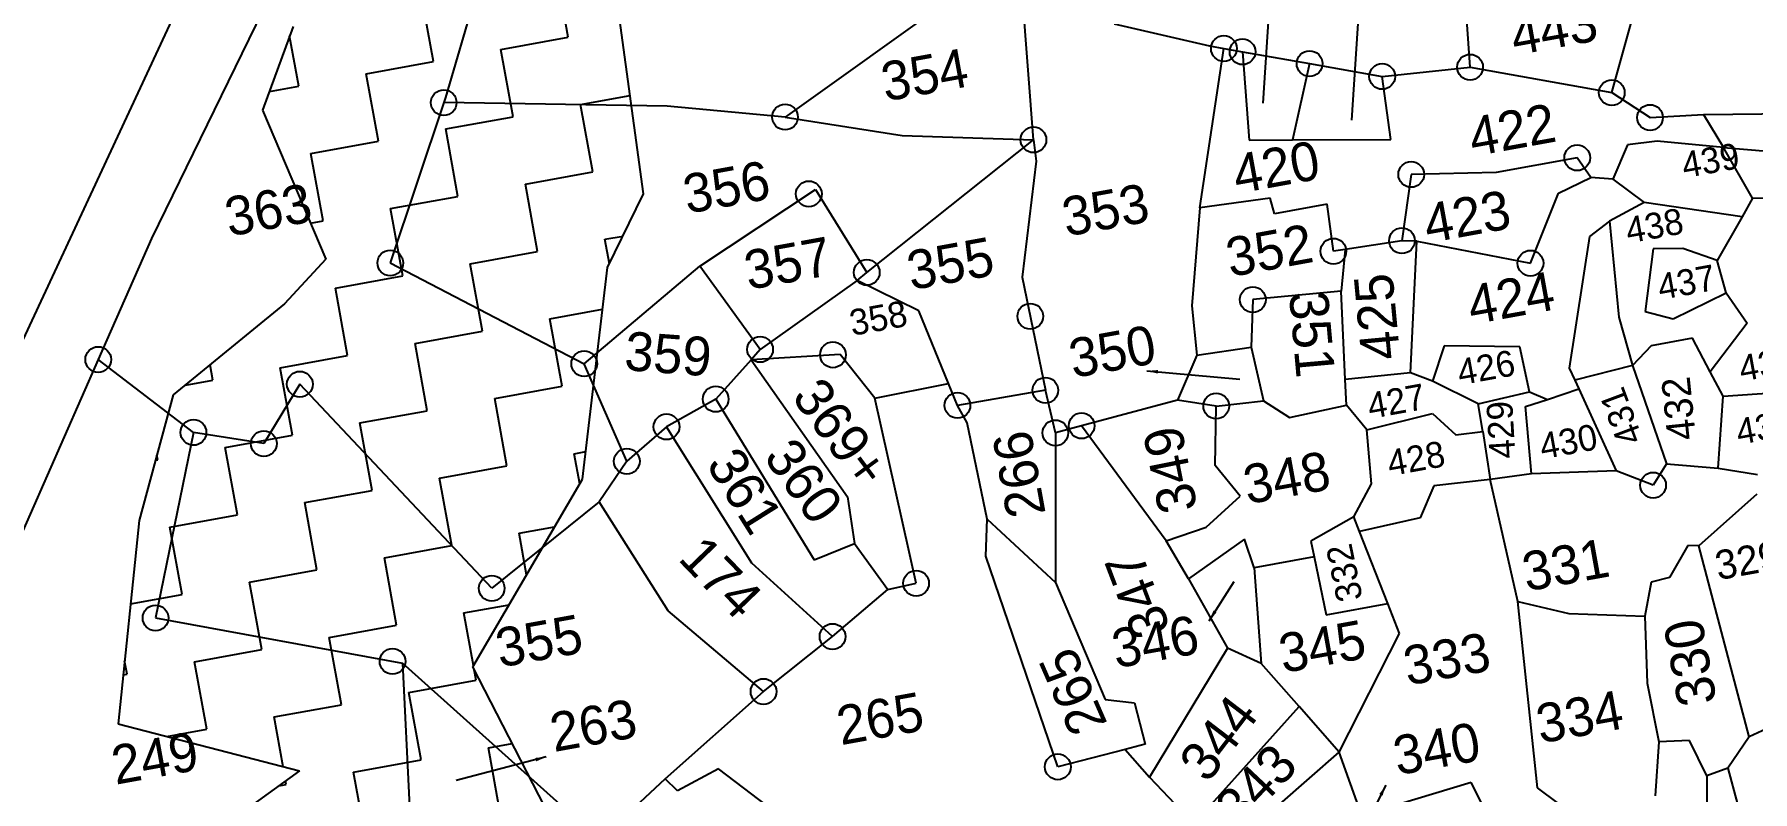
# Model space of a CAD drawing. Header units: metres. Extents: x 305262 to 307111, y 1940505 to 1944566.
# Drawn here: x 305998.4 to 306390.1, y 1942092.7 to 1942265.3 of the extents above; entities that cross this region are included whole.
import ezdxf

# ---------------------------------------------------------------- set-up
doc = ezdxf.new("R2010")
doc.units = ezdxf.units.M
doc.header["$MEASUREMENT"] = 0
for name, color, linetype in [('POLY_HATCH', 12, 'Continuous'), ('POLY_PARCEL', 6, 'Continuous'), ('POLY_WATER', 4, 'Continuous'), ('TEXT_PARCEL', 7, 'Continuous')]:
    doc.layers.add(name, color=color, linetype=linetype)
doc.styles.get("Standard").update_dxf_attribs({"font": 'simplex.shx'})
doc.styles.add('TEXT_MAP', font='')
doc.styles.get('TEXT_MAP').set_extended_font_data('Kruti Dev 050')
doc.dimstyles.get("Standard").update_dxf_attribs({"dimtxt": 0.18, "dimasz": 0.18, "dimexe": 0.18, "dimexo": 0.0625, "dimgap": 0.09, "dimtad": 0, "dimtih": 1, "dimtoh": 1, "dimdec": 4, "dimzin": 0, "dimdsep": 46, "dimtxsty": 'Standard', "dimcen": 0.09, "dimadec": 0, "dimazin": 0, "dimtfac": 1, "dimtdec": 4, "dimtofl": 0, "dimtmove": 0, "dimatfit": 3, "dimfxl": 1, "dimtolj": 1, "dimtzin": 0, "dimarcsym": 0})

msp = doc.modelspace()

# ---------------------------------------------------------------- linework, layer by layer
for centre in [(306269.54, 1942262.11), (306273.8, 1942261.36), (306289.08, 1942258.66), (306305.63, 1942255.74), (306325.67, 1942257.84), (306357.97, 1942252.04), (306091.69, 1942249.76), (306169.5, 1942246.48), (306366.7, 1942246.37), (306226.13, 1942241.3), (306350.09, 1942237.2), (306312.25, 1942233.4), (306174.92, 1942228.96), (306310.14, 1942218.29), (306079.51, 1942213.22), (306294.51, 1942215.89), (306339.44, 1942213.16), (306188.13, 1942211.05), (306276.14, 1942204.86), (306225.41, 1942201.06), (306163.82, 1942193.51), (306012.93, 1942191.2), (306123.72, 1942190.26), (306180.43, 1942192.28), (306058.89, 1942185.58), (306153.69, 1942182.19), (306228.84, 1942184.2), (306208.8, 1942180.75), (306267.79, 1942180.61), (306034.64, 1942174.59), (306142.48, 1942175.87), (306231.12, 1942174.49), (306237.12, 1942176.1), (306050.68, 1942172.03), (306133.43, 1942168.01), (306367.39, 1942162.56), (306102.63, 1942139.05), (306199.38, 1942140.19), (306025.99, 1942132.3), (306180.34, 1942128.05), (306080.03, 1942122.4), (306164.6, 1942115.52), (306231.69, 1942098.36)]:
    msp.add_circle(centre, 2.93)
at = {"layer": 'POLY_HATCH', "linetype": 'Continuous'}
for p, q in [((306120.09, 1942264.7), (306117.3, 1942280.06)), ((306089.36, 1942259.12), (306086.58, 1942274.49)), ((306058.64, 1942253.55), (306056.57, 1942264.98)), ((306104.73, 1942261.91), (306120.09, 1942264.7)), ((306074, 1942256.34), (306089.36, 1942259.12)), ((306107.51, 1942246.55), (306104.73, 1942261.91)), ((306076.79, 1942240.97), (306074, 1942256.34)), ((306051.96, 1942252.34), (306058.64, 1942253.55)), ((306122.88, 1942249.34), (306134.17, 1942251.39)), ((306092.15, 1942243.76), (306107.51, 1942246.55)), ((306125.66, 1942233.98), (306122.88, 1942249.34)), ((306094.94, 1942228.4), (306092.15, 1942243.76)), ((306061.43, 1942238.19), (306076.79, 1942240.97)), ((306064.22, 1942222.82), (306061.43, 1942238.19)), ((306110.3, 1942231.19), (306125.66, 1942233.98)), ((306113.09, 1942215.83), (306110.3, 1942231.19)), ((306079.58, 1942225.61), (306094.94, 1942228.4)), ((306082.37, 1942210.25), (306079.58, 1942225.61)), ((306061.35, 1942222.3), (306064.22, 1942222.82)), ((306128.45, 1942218.62), (306132.57, 1942219.36)), ((306097.73, 1942213.04), (306113.09, 1942215.83)), ((306129.47, 1942213.02), (306128.45, 1942218.62)), ((306100.52, 1942197.68), (306097.73, 1942213.04)), ((306067.01, 1942207.46), (306082.37, 1942210.25)), ((306069.79, 1942192.1), (306067.01, 1942207.46)), ((306115.88, 1942200.47), (306127.91, 1942202.65)), ((306118.67, 1942185.1), (306115.88, 1942200.47)), ((306085.16, 1942194.89), (306100.52, 1942197.68)), ((306054.43, 1942189.31), (306069.79, 1942192.1)), ((306087.94, 1942179.53), (306085.16, 1942194.89)), ((306039.07, 1942186.52), (306038.44, 1942190)), ((306057.22, 1942173.95), (306054.43, 1942189.31)), ((306032.79, 1942185.38), (306039.07, 1942186.52)), ((306103.31, 1942182.32), (306118.67, 1942185.1)), ((306106.09, 1942166.95), (306103.31, 1942182.32)), ((306072.58, 1942176.74), (306087.94, 1942179.53)), ((306075.37, 1942161.38), (306072.58, 1942176.74)), ((306041.86, 1942171.16), (306057.22, 1942173.95)), ((306026, 1942168.28), (306026.5, 1942168.37)), ((306026.5, 1942168.37), (306026.31, 1942169.42)), ((306044.65, 1942155.8), (306041.86, 1942171.16)), ((306121.46, 1942169.74), (306124.07, 1942170.22)), ((306122.7, 1942162.88), (306121.46, 1942169.74)), ((306090.73, 1942164.17), (306106.09, 1942166.95)), ((306060.01, 1942158.59), (306075.37, 1942161.38)), ((306093.52, 1942148.8), (306090.73, 1942164.17)), ((306062.8, 1942143.23), (306060.01, 1942158.59)), ((306029.28, 1942153.01), (306044.65, 1942155.8)), ((306032.07, 1942137.65), (306029.28, 1942153.01)), ((306108.88, 1942151.59), (306116.96, 1942153.06)), ((306078.16, 1942146.02), (306093.52, 1942148.8)), ((306110.59, 1942142.16), (306108.88, 1942151.59)), ((306080.95, 1942130.65), (306078.16, 1942146.02)), ((306047.43, 1942140.44), (306062.8, 1942143.23)), ((306020.29, 1942135.51), (306032.07, 1942137.65)), ((306050.22, 1942125.08), (306047.43, 1942140.44)), ((306096.31, 1942133.44), (306106.59, 1942135.31)), ((306098.49, 1942121.44), (306096.31, 1942133.44)), ((306065.58, 1942127.87), (306080.95, 1942130.65)), ((306034.86, 1942122.29), (306050.22, 1942125.08)), ((306068.37, 1942112.5), (306065.58, 1942127.87)), ((306019.5, 1942119.5), (306018.95, 1942122.52)), ((306037.65, 1942106.93), (306034.86, 1942122.29)), ((306018.62, 1942119.34), (306019.5, 1942119.5)), ((306083.73, 1942115.29), (306099.1, 1942118.08)), ((306099.1, 1942118.08), (306098.66, 1942120.49)), ((306086.52, 1942099.93), (306083.73, 1942115.29)), ((306053.01, 1942109.72), (306068.37, 1942112.5)), ((306055.07, 1942098.38), (306053.01, 1942109.72)), ((306028.59, 1942105.28), (306037.65, 1942106.93)), ((306101.88, 1942102.72), (306107.31, 1942103.7)), ((306104.67, 1942087.36), (306101.88, 1942102.72)), ((306071.16, 1942097.14), (306086.52, 1942099.93)), ((306054.12, 1942094.05), (306055.8, 1942094.35)), ((306055.8, 1942094.35), (306055.65, 1942095.15)), ((306073.95, 1942081.78), (306071.16, 1942097.14))]:
    msp.add_line(p, q, dxfattribs=at)
at = {"layer": 'POLY_HATCH'}
for p, q in [((306137.27, 1942228.95), (306130.52, 1942277.87)), ((306057.35, 1942267.14), (306050.39, 1942248.03)), ((306050.39, 1942248.03), (306064.85, 1942214.1)), ((306129.04, 1942212.15), (306137.27, 1942228.95)), ((306064.85, 1942214.1), (306055.43, 1942203.89)), ((306123.32, 1942163.94), (306129.04, 1942212.15)), ((306055.43, 1942203.89), (306030.04, 1942183.14)), ((306030.04, 1942183.14), (306022.25, 1942154.52)), ((306098.32, 1942121.16), (306123.32, 1942163.94)), ((306022.25, 1942154.52), (306017.47, 1942108.18)), ((306119.34, 1942080.35), (306098.32, 1942121.16)), ((306017.47, 1942108.18), (306058.79, 1942097.41)), ((306058.79, 1942097.41), (306039.03, 1942083.2))]:
    msp.add_line(p, q, dxfattribs=at)
at = {"layer": 'POLY_PARCEL'}
for p, q in [((306105.28, 1942296.05), (306092.08, 1942250.93)), ((306226.13, 1942241.3), (306223.03, 1942281.73)), ((306325.67, 1942257.84), (306323.79, 1942285.2)), ((306215.87, 1942279.59), (306169.5, 1942246.48)), ((306357.97, 1942252.04), (306363.28, 1942271.25)), ((306244.51, 1942267.73), (306266.23, 1942262.7)), ((306266.23, 1942262.7), (306269.54, 1942262.11)), ((306264.09, 1942225.76), (306269.54, 1942262.11)), ((306269.54, 1942262.11), (306273.8, 1942261.36)), ((306273.8, 1942261.36), (306275.27, 1942241.21)), ((306273.8, 1942261.36), (306289.08, 1942258.66)), ((306289.08, 1942258.66), (306285.2, 1942241.25)), ((306289.08, 1942258.66), (306305.63, 1942255.74)), ((306305.63, 1942255.74), (306325.67, 1942257.84)), ((306307.61, 1942241.36), (306305.63, 1942255.74)), ((306325.67, 1942257.84), (306357.97, 1942252.04)), ((306092.08, 1942250.93), (306091.69, 1942249.76)), ((306357.97, 1942252.04), (306366.7, 1942246.37)), ((306091.69, 1942249.76), (306079.51, 1942213.22)), ((306142.62, 1942248.95), (306091.69, 1942249.76)), ((306169.5, 1942246.48), (306142.62, 1942248.95)), ((306169.5, 1942246.48), (306196.22, 1942242.28)), ((306366.7, 1942246.37), (306378.91, 1942247.04)), ((306378.91, 1942247.04), (306402.78, 1942247.31)), ((306378.91, 1942247.04), (306383.47, 1942239.52)), ((306188.13, 1942211.05), (306226.13, 1942241.3)), ((306196.22, 1942242.28), (306226.13, 1942241.3)), ((306226.13, 1942241.3), (306226.73, 1942236.41)), ((306275.27, 1942241.21), (306285.2, 1942241.25)), ((306285.2, 1942241.25), (306307.61, 1942241.36)), ((306361.55, 1942240.16), (306358.24, 1942232.3)), ((306368.34, 1942240.95), (306361.55, 1942240.16)), ((306383.47, 1942239.52), (306368.34, 1942240.95)), ((306390.08, 1942227.96), (306383.47, 1942239.52)), ((306383.47, 1942239.52), (306402.48, 1942237.91)), ((306226.73, 1942236.41), (306223.59, 1942210.01)), ((306350.09, 1942237.2), (306331.65, 1942233.85)), ((306353.22, 1942232.71), (306350.09, 1942237.2)), ((306312.25, 1942233.4), (306310.14, 1942218.29)), ((306331.65, 1942233.85), (306312.25, 1942233.4)), ((306345.83, 1942229.11), (306353.22, 1942232.71)), ((306358.24, 1942232.3), (306353.22, 1942232.71)), ((306358.24, 1942232.3), (306365.37, 1942227.01)), ((306150.09, 1942212.48), (306176.45, 1942229.98)), ((306176.45, 1942229.98), (306188.13, 1942211.05)), ((306280.09, 1942228.01), (306264.09, 1942225.76)), ((306281.06, 1942224.45), (306280.09, 1942228.01)), ((306339.44, 1942213.16), (306345.83, 1942229.11)), ((306365.37, 1942227.01), (306357.48, 1942222.74)), ((306387.68, 1942223.75), (306365.37, 1942227.01)), ((306390.08, 1942227.96), (306387.68, 1942223.75)), ((306400.23, 1942227.83), (306390.08, 1942227.96)), ((306264.09, 1942225.76), (306262.2, 1942203.43)), ((306293.11, 1942226.63), (306281.06, 1942224.45)), ((306294.51, 1942215.89), (306293.11, 1942226.63)), ((306387.68, 1942223.75), (306382.02, 1942213.81)), ((306352.93, 1942219.27), (306348.28, 1942189.22)), ((306357.48, 1942222.74), (306352.93, 1942219.27)), ((306357.48, 1942222.74), (306359.59, 1942200.89)), ((306297.18, 1942216.3), (306294.51, 1942215.89)), ((306297.18, 1942216.3), (306296.27, 1942206.76)), ((306310.14, 1942218.29), (306297.18, 1942216.3)), ((306313.55, 1942218.17), (306310.14, 1942218.29)), ((306312.09, 1942188.21), (306313.55, 1942218.17)), ((306313.55, 1942218.17), (306339.44, 1942213.16)), ((306367.43, 1942216.44), (306365.55, 1942202.12)), ((306374.18, 1942216.52), (306367.43, 1942216.44)), ((306382.02, 1942213.81), (306374.18, 1942216.52)), ((306079.51, 1942213.22), (306123.72, 1942190.26)), ((306123.72, 1942190.26), (306150.09, 1942212.48)), ((306163.82, 1942193.51), (306150.09, 1942212.48)), ((306384.06, 1942206.39), (306382.02, 1942213.81)), ((306185.98, 1942209.22), (306163.82, 1942193.51)), ((306185.98, 1942209.22), (306188.13, 1942211.05)), ((306199.97, 1942202.33), (306185.98, 1942209.22)), ((306223.59, 1942210.01), (306228.84, 1942184.2)), ((306262.2, 1942203.43), (306263.35, 1942192.21)), ((306276.14, 1942204.86), (306275.8, 1942194.03)), ((306296.27, 1942206.76), (306276.14, 1942204.86)), ((306297.19, 1942186.69), (306296.27, 1942206.76)), ((306371.93, 1942200.52), (306384.06, 1942206.39)), ((306384.06, 1942206.39), (306388.87, 1942199.47)), ((306206.74, 1942185.77), (306199.97, 1942202.33)), ((306359.59, 1942200.89), (306362.72, 1942189.84)), ((306365.55, 1942202.12), (306371.93, 1942200.52)), ((306388.87, 1942199.47), (306380.4, 1942188.41)), ((306376.34, 1942196.06), (306366.97, 1942194.36)), ((306380.4, 1942188.41), (306376.34, 1942196.06)), ((306163.82, 1942193.51), (306161.77, 1942191.13)), ((306182.09, 1942192.39), (306161.77, 1942191.13)), ((306189.98, 1942182.41), (306182.09, 1942192.39)), ((306263.35, 1942192.21), (306258.94, 1942181.95)), ((306263.35, 1942192.21), (306275.8, 1942194.03)), ((306275.8, 1942194.03), (306278.57, 1942181.78)), ((306319.75, 1942194.36), (306317.13, 1942186.26)), ((306336.98, 1942194.11), (306319.75, 1942194.36)), ((306339.22, 1942183.83), (306336.98, 1942194.11)), ((306366.97, 1942194.36), (306362.72, 1942189.84)), ((306034.64, 1942174.59), (306012.93, 1942191.2)), ((306133.43, 1942168.01), (306123.72, 1942190.26)), ((306161.77, 1942191.13), (306153.69, 1942182.19)), ((306161.77, 1942191.13), (306183.75, 1942159.94)), ((306312.09, 1942188.21), (306297.19, 1942186.69)), ((306317.13, 1942186.26), (306312.09, 1942188.21)), ((306348.28, 1942189.22), (306349.53, 1942186.51)), ((306362.72, 1942189.84), (306349.53, 1942186.51)), ((306362.72, 1942189.84), (306370.45, 1942167.43)), ((306383.33, 1942182.89), (306380.4, 1942188.41)), ((306058.89, 1942185.58), (306050.68, 1942172.03)), ((306102.63, 1942139.05), (306058.89, 1942185.58)), ((306189.98, 1942182.41), (306206.74, 1942185.77)), ((306208.8, 1942180.75), (306206.74, 1942185.77)), ((306228.84, 1942184.2), (306208.8, 1942180.75)), ((306231.12, 1942174.49), (306228.84, 1942184.2)), ((306297.46, 1942180.81), (306297.19, 1942186.69)), ((306327.5, 1942181.14), (306317.13, 1942186.26)), ((306327.5, 1942181.14), (306339.22, 1942183.83)), ((306339.22, 1942183.83), (306343.28, 1942182.13)), ((306343.28, 1942182.13), (306350.44, 1942184.53)), ((306349.53, 1942186.51), (306350.44, 1942184.53)), ((306350.44, 1942184.53), (306359, 1942165.85)), ((306383.33, 1942182.89), (306402.27, 1942184.16)), ((306153.69, 1942182.19), (306142.48, 1942175.87)), ((306153.69, 1942182.19), (306176.15, 1942145.55)), ((306199.38, 1942140.19), (306189.98, 1942182.41)), ((306211, 1942176.79), (306208.8, 1942180.75)), ((306258.94, 1942181.95), (306237.12, 1942176.1)), ((306267.79, 1942180.61), (306258.94, 1942181.95)), ((306267.53, 1942167.06), (306267.79, 1942180.61)), ((306267.79, 1942180.61), (306278.57, 1942181.78)), ((306278.57, 1942181.78), (306284.51, 1942178.02)), ((306284.51, 1942178.02), (306297.46, 1942180.81)), ((306302.1, 1942175.21), (306297.46, 1942180.81)), ((306328.56, 1942174.77), (306327.5, 1942181.14)), ((306338.32, 1942180.48), (306343.28, 1942182.13)), ((306339.7, 1942165.16), (306338.32, 1942180.48)), ((306382.24, 1942166.44), (306383.33, 1942182.89)), ((306215.61, 1942154.8), (306211, 1942176.79)), ((306237.12, 1942176.1), (306231.12, 1942174.49)), ((306256.38, 1942149.85), (306237.12, 1942176.1)), ((306302.1, 1942175.21), (306317.11, 1942178.88)), ((306317.11, 1942178.88), (306322.41, 1942174.02)), ((306034.64, 1942174.59), (306025.99, 1942132.3)), ((306050.68, 1942172.03), (306034.64, 1942174.59)), ((306142.48, 1942175.87), (306133.43, 1942168.01)), ((306161.9, 1942144.8), (306142.48, 1942175.87)), ((306231.12, 1942174.49), (306231.14, 1942140.41)), ((306303.22, 1942162.85), (306302.1, 1942175.21)), ((306322.41, 1942174.02), (306328.56, 1942174.77)), ((306328.56, 1942174.77), (306330.27, 1942163.83)), ((306133.43, 1942168.01), (306127.09, 1942158.75)), ((306273.22, 1942160.03), (306267.53, 1942167.06)), ((306339.7, 1942165.16), (306330.27, 1942163.83)), ((306359, 1942165.85), (306339.7, 1942165.16)), ((306367.39, 1942162.56), (306359, 1942165.85)), ((306370.45, 1942167.43), (306367.39, 1942162.56)), ((306370.45, 1942167.43), (306382.24, 1942166.44)), ((306382.24, 1942166.44), (306391.17, 1942165)), ((306299.13, 1942155.36), (306303.22, 1942162.85)), ((306317.38, 1942162.42), (306314.29, 1942155.11)), ((306330.27, 1942163.83), (306317.38, 1942162.42)), ((306336.52, 1942136.08), (306330.27, 1942163.83)), ((306391.06, 1942160.48), (306377.83, 1942148.7)), ((306127.09, 1942158.75), (306102.63, 1942139.05)), ((306142.88, 1942133.91), (306127.09, 1942158.75)), ((306183.75, 1942159.94), (306185.31, 1942149.3)), ((306265.48, 1942153), (306273.22, 1942160.03)), ((306215.27, 1942146.39), (306215.61, 1942154.8)), ((306215.61, 1942154.8), (306231.14, 1942140.41)), ((306256.38, 1942149.85), (306265.48, 1942153)), ((306299.13, 1942155.36), (306289.34, 1942149.83)), ((306300.46, 1942151.99), (306299.13, 1942155.36)), ((306314.29, 1942155.11), (306300.46, 1942151.99)), ((306176.15, 1942145.55), (306185.31, 1942149.3)), ((306185.31, 1942149.3), (306192.93, 1942138.78)), ((306261.51, 1942141.22), (306256.38, 1942149.85)), ((306274.23, 1942150.28), (306261.51, 1942141.22)), ((306276.45, 1942143.75), (306274.23, 1942150.28)), ((306289.34, 1942149.83), (306290.1, 1942146.22)), ((306306.9, 1942135.61), (306300.46, 1942151.99)), ((306375.33, 1942148.81), (306371.12, 1942141.49)), ((306377.83, 1942148.7), (306375.33, 1942148.81)), ((306389.27, 1942105.16), (306377.83, 1942148.7)), ((306180.34, 1942128.05), (306161.9, 1942144.8)), ((306231.69, 1942098.36), (306215.27, 1942146.39)), ((306290.1, 1942146.22), (306276.45, 1942143.75)), ((306290.1, 1942146.22), (306292.86, 1942133.03)), ((306261.51, 1942141.22), (306270.4, 1942125.4)), ((306276.45, 1942143.75), (306278.07, 1942121.91)), ((306371.12, 1942141.49), (306366.92, 1942140.49)), ((306180.34, 1942128.05), (306192.93, 1942138.78)), ((306192.93, 1942138.78), (306199.38, 1942140.19)), ((306231.14, 1942140.41), (306242.45, 1942113.72)), ((306366.92, 1942140.49), (306365.49, 1942132.72)), ((306164.6, 1942115.52), (306142.88, 1942133.91)), ((306292.86, 1942133.03), (306306.9, 1942135.61)), ((306309.59, 1942128.76), (306306.9, 1942135.61)), ((306341.04, 1942093.59), (306336.52, 1942136.08)), ((306336.52, 1942136.08), (306348.2, 1942133.33)), ((306348.2, 1942133.33), (306365.49, 1942132.72)), ((306025.99, 1942132.3), (306082.32, 1942121.98)), ((306365.49, 1942132.72), (306366.01, 1942117.44)), ((306164.6, 1942115.52), (306180.34, 1942128.05)), ((306270.4, 1942125.4), (306252.62, 1942096.02)), ((306278.07, 1942121.91), (306270.4, 1942125.4)), ((306295.82, 1942101.7), (306309.59, 1942128.76)), ((306126.19, 1942082.67), (306082.32, 1942121.98)), ((306082.32, 1942121.98), (306083.92, 1942089.28)), ((306286.68, 1942112.1), (306278.07, 1942121.91)), ((306366.01, 1942117.44), (306368.72, 1942104.05)), ((306142.2, 1942095.6), (306164.6, 1942115.52)), ((306242.45, 1942113.72), (306249.19, 1942112.97)), ((306249.19, 1942112.97), (306251.57, 1942103.5)), ((306262.7, 1942085.35), (306286.68, 1942112.1)), ((306295.82, 1942101.7), (306286.68, 1942112.1)), ((306397.23, 1942108.85), (306389.27, 1942105.16)), ((306247.05, 1942102.33), (306231.69, 1942098.36)), ((306251.57, 1942103.5), (306247.05, 1942102.33)), ((306247.05, 1942102.33), (306252.62, 1942096.02)), ((306269.23, 1942078.44), (306295.82, 1942101.7)), ((306300.98, 1942087.26), (306295.82, 1942101.7)), ((306368.72, 1942104.05), (306367.86, 1942091.71)), ((306375.68, 1942104.38), (306368.72, 1942104.05)), ((306379.61, 1942096.28), (306375.68, 1942104.38)), ((306389.27, 1942105.16), (306384.45, 1942098.09)), ((306154.31, 1942097.9), (306144.98, 1942092.86)), ((306169.24, 1942086.58), (306154.31, 1942097.9)), ((306384.45, 1942098.09), (306379.61, 1942096.28)), ((306384.45, 1942098.09), (306386.6, 1942089.86)), ((306142.2, 1942095.6), (306131.74, 1942085.9)), ((306144.98, 1942092.86), (306142.2, 1942095.6)), ((306252.62, 1942096.02), (306262.7, 1942085.35)), ((306325.9, 1942094.78), (306300.98, 1942087.26)), ((306335.91, 1942075.13), (306325.9, 1942094.78)), ((306379.61, 1942096.28), (306379.54, 1942080.19)), ((306350.28, 1942086.64), (306341.04, 1942093.59))]:
    msp.add_line(p, q, dxfattribs=at)
at = {"layer": 'POLY_WATER'}
for p, q in [((306054.12, 1942278.26), (306025.08, 1942218.77)), ((305954.2, 1942106.45), (306030.79, 1942270.76)), ((306025.08, 1942218.77), (306012.93, 1942191.2)), ((306012.93, 1942191.2), (305981.21, 1942119.25))]:
    msp.add_line(p, q, dxfattribs=at)

# ---------------------------------------------------------------- texts
at = {"layer": 'TEXT_PARCEL', "style": 'TEXT_MAP'}
for s, height, rotation, p in [('443', 8.851, 10.2872, (306335.85, 1942260.5)), ('354', 8.851, 10.2872, (306192.36, 1942250.02)), ('422', 8.851, 10.2872, (306326.32, 1942237.46)), ('420', 8.851, 10.2872, (306272.52, 1942228.97)), ('439', 5.901, 10.2872, (306374.52, 1942232.54)), ('356', 8.851, 10.2872, (306147.2, 1942224.42)), ('363', 8.851, 10.2872, (306042.74, 1942219.23)), ('353', 8.851, 10.2872, (306233.61, 1942219.22)), ('423', 8.851, 10.2872, (306316.03, 1942217.7)), ('438', 5.901, 10.2872, (306361.73, 1942217.66)), ('357', 8.851, 10.2872, (306161.15, 1942207.06)), ('355', 8.851, 10.2872, (306198.25, 1942207)), ('352', 8.851, 10.2872, (306270.97, 1942210)), ('437', 5.901, 10.2872, (306369.03, 1942204.78)), ('425', 8.851, 95.329, (306309.76, 1942191.5)), ('424', 8.851, 10.2872, (306326.03, 1942199.15)), ('358', 5.901, 10.2872, (306184.8, 1942196.58)), ('351', 8.851, 275.0878, (306284.38, 1942206.45)), ('359', 8.851, 355.7278, (306132.68, 1942188.82)), ('350', 8.851, 10.2872, (306235.17, 1942186.97)), ('426', 5.901, 10.2872, (306323.36, 1942185.33)), ('434', 5.901, 10.2872, (306387.56, 1942186.17)), ('369+', 8.851, 306.5079, (306170.82, 1942182.63)), ('427', 5.901, 10.2872, (306302.87, 1942177.64)), ('431', 5.901, 110.4934, (306365.13, 1942173.05)), ('432', 6.507, 95.883, (306377.19, 1942173.12)), ('429', 5.901, 93.3276, (306336.02, 1942168.77)), ('430', 5.901, 10.2872, (306342.13, 1942168.46)), ('433', 5.901, 10.2872, (306386.91, 1942171.74)), ('360', 8.851, 305.8626, (306164.43, 1942168.93)), ('266', 8.851, 100.2872, (306228.94, 1942156.09)), ('349', 8.851, 101.2935, (306263.57, 1942157.21)), ('428', 5.901, 10.2872, (306307.39, 1942164.6)), ('361', 8.851, 302.1023, (306151.36, 1942167.31)), ('348', 8.851, 10.2872, (306274.93, 1942158.2)), ('174', 8.851, 313.9956, (306144.86, 1942145.64)), ('332', 5.901, 101.652, (306301.22, 1942136.7)), ('331', 8.851, 10.2872, (306338.51, 1942138.32)), ('329', 6.646, 10.2872, (306382.22, 1942140.89)), ('347', 8.851, 110.8363, (306257.46, 1942129.85)), ('355', 8.851, 10.2872, (306104.48, 1942120.97)), ('346', 8.851, 10.2872, (306244.96, 1942120.8)), ('345', 8.851, 10.2872, (306283.02, 1942119.71)), ('330', 8.851, 100.2872, (306381.94, 1942113.16)), ('265', 8.851, 113.624, (306243.09, 1942108.16)), ('333', 8.851, 10.2872, (306311.42, 1942116.88)), ('263', 8.851, 10.2872, (306116.83, 1942101.72)), ('265', 8.851, 10.2872, (306182.23, 1942103.27)), ('344', 8.851, 52.6522, (306265.83, 1942094.4)), ('334', 8.851, 10.2872, (306341.67, 1942103.67)), ('249', 8.851, 10.2872, (306016.89, 1942094.26)), ('340', 8.851, 10.2872, (306309.12, 1942096.42)), ('343', 8.851, 46.6773, (306273.28, 1942083.91))]:
    msp.add_text(s, height=height, rotation=rotation, dxfattribs=at).set_placement(p)

# ---------------------------------------------------------------- leaders
for points in [[(306280.03, 1942274.09), (306278.43, 1942249.65)], [(306300.25, 1942270.19), (306298.64, 1942245.75)], [(306252.01, 1942188.62), (306273.16, 1942186.75)], [(306266.18, 1942131.64), (306271.87, 1942140.61)], [(306115.08, 1942100.63), (306094.55, 1942095.21)], [(306306.49, 1942094.2), (306296.84, 1942075.29)]]:
    msp.add_leader(points, dimstyle='Standard', override={"dimtxt": 2.5, "dimasz": 2.5, "dimexe": 1.25, "dimexo": 0.625, "dimgap": 0.625, "dimtad": 1, "dimtih": 0, "dimtoh": 0, "dimzin": 8, "dimcen": 2.5, "dimtofl": 1})

doc.saveas('drawing.dxf')
